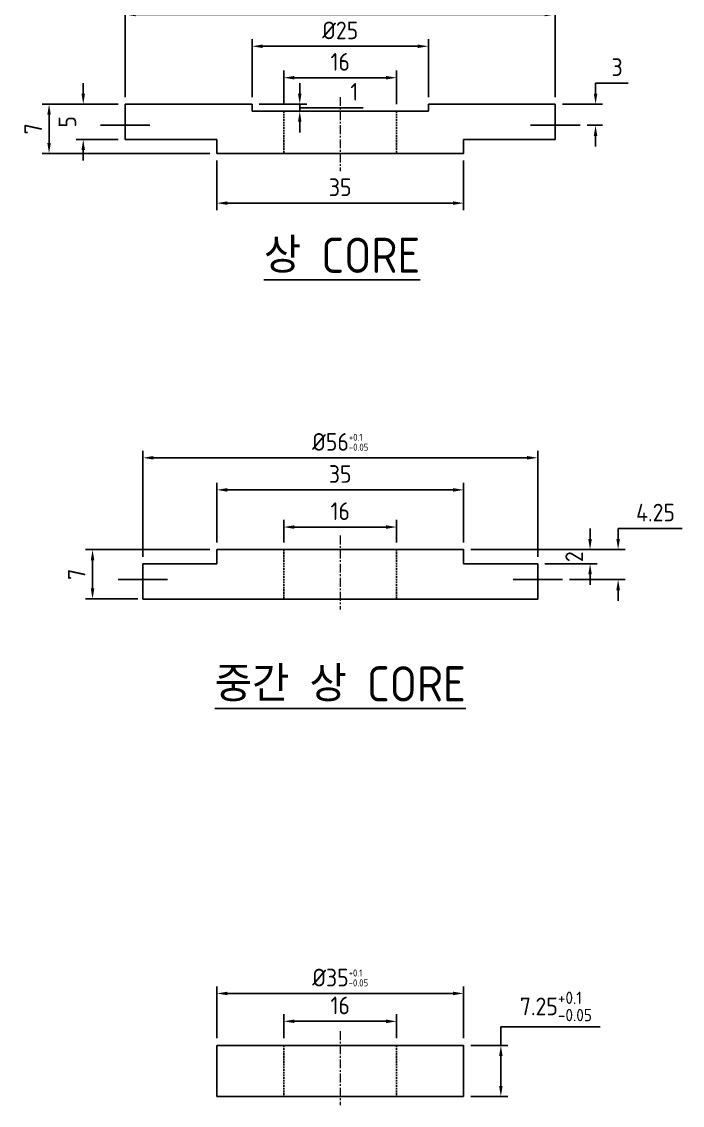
# Model space of a CAD drawing. Header units: inches. Extents: x 0 to 3212, y -602 to 1112.
# Drawn here: x 415.9 to 509.6, y 261.3 to 414.9 of the extents above; entities that cross this region are included whole.
import ezdxf

# ---------------------------------------------------------------- set-up
doc = ezdxf.new("R2010")
doc.units = ezdxf.units.IN
doc.linetypes.add('CENTER', pattern=[2, 1.25, -0.25, 0.25, -0.25])
doc.linetypes.add('HIDDEN', pattern=[0.375, 0.25, -0.125])
doc.layers.add('03_Center', color=1, linetype='CENTER', lineweight=13)
doc.layers.add('숨은선', color=2, linetype='HIDDEN')
doc.styles.add('ISOCP', font='isocp.shx')
doc.dimstyles.new('ILJINGLOBAL', dxfattribs={"dimtxt": 2.5, "dimasz": 1.5, "dimexe": 1, "dimexo": 1, "dimgap": 1, "dimtad": 1, "dimtoh": 1, "dimzin": 9, "dimdsep": 46, "dimtxsty": 'ISOCP', "dimcen": 0, "dimclrd": 1, "dimclre": 1, "dimclrt": 2, "dimazin": 2, "dimtm": 1e-09, "dimtfac": 1, "dimtofl": 0, "dimtmove": 1, "dimatfit": 3, "dimfxl": 1, "dimtolj": 1, "dimtzin": 0, "dimarcsym": 0})

# ---------------------------------------------------------------- blocks, each defined once
blk = doc.blocks.new('*D94')
at = {"color": 1, "lineweight": -2, "transparency": 16777216}
for p, q in [((433.12, 339.07), (433.12, 354.09)), ((489.12, 339.07), (489.12, 354.09)), ((434.62, 353.09), (487.62, 353.09))]:
    blk.add_line(p, q, dxfattribs=at)
at = {"color": 1, "transparency": 16777216}
for points in [[(434.62, 353.34), (434.62, 352.84), (433.12, 353.09)], [(487.62, 353.34), (487.62, 352.84), (489.12, 353.09)]]:
    blk.add_solid(points, dxfattribs=at)
at = {"layer": 'Defpoints', "color": 0, "transparency": 16777216}
for p in [(489.12, 353.09), (433.12, 338.07), (489.12, 338.07)]:
    blk.add_point(p, dxfattribs=at)
at = {"color": 2, "transparency": 16777216, "insert": (461.12, 355.34), "char_height": 2.5, "attachment_point": 5, "style": 'ISOCP'}
blk.add_mtext('\\A1;%%c56{\\H1.000000;\\S+0.1^ -0.05;}', dxfattribs=at)
blk = doc.blocks.new('*D95')
at = {"color": 1, "lineweight": -2, "transparency": 16777216}
for p, q in [((442.62, 340.07), (425, 340.07)), ((426, 338.57), (426, 334.57)), ((432.4, 333.07), (425, 333.07))]:
    blk.add_line(p, q, dxfattribs=at)
at = {"color": 1, "transparency": 16777216}
for points in [[(425.75, 338.57), (426.25, 338.57), (426, 340.07)], [(425.75, 334.57), (426.25, 334.57), (426, 333.07)]]:
    blk.add_solid(points, dxfattribs=at)
at = {"layer": 'Defpoints', "color": 0, "transparency": 16777216}
for p in [(443.62, 340.07), (426, 333.07), (433.4, 333.07)]:
    blk.add_point(p, dxfattribs=at)
at = {"color": 2, "transparency": 16777216, "insert": (423.75, 336.57), "char_height": 2.5, "attachment_point": 5, "rotation": 90, "style": 'ISOCP'}
blk.add_mtext('\\A1;7', dxfattribs=at)
blk = doc.blocks.new('*D96')
at = {"color": 1, "lineweight": -2, "transparency": 16777216}
for p, q in [((430.63, 404.23), (430.63, 416.94)), ((491.62, 404.23), (491.62, 416.94)), ((432.13, 415.94), (490.12, 415.94))]:
    blk.add_line(p, q, dxfattribs=at)
at = {"color": 1, "transparency": 16777216}
for points in [[(432.13, 416.19), (432.13, 415.69), (430.63, 415.94)], [(490.12, 416.19), (490.12, 415.69), (491.62, 415.94)]]:
    blk.add_solid(points, dxfattribs=at)
at = {"layer": 'Defpoints', "color": 0, "transparency": 16777216}
for p in [(491.62, 415.94), (430.63, 403.23), (491.62, 403.23)]:
    blk.add_point(p, dxfattribs=at)
at = {"color": 2, "transparency": 16777216, "insert": (461.12, 418.19), "char_height": 2.5, "attachment_point": 5, "style": 'ISOCP'}
blk.add_mtext('\\A1;%%c61{\\H1.000000;\\S+0.1^ -0.05;}', dxfattribs=at)
blk = doc.blocks.new('*D97')
at = {"color": 1, "lineweight": -2, "transparency": 16777216}
for p, q in [((429.63, 403.23), (418.84, 403.23)), ((419.84, 397.73), (419.84, 401.73)), ((442.62, 396.23), (418.84, 396.23))]:
    blk.add_line(p, q, dxfattribs=at)
at = {"color": 1, "transparency": 16777216}
for points in [[(419.59, 401.73), (420.09, 401.73), (419.84, 403.23)], [(419.59, 397.73), (420.09, 397.73), (419.84, 396.23)]]:
    blk.add_solid(points, dxfattribs=at)
at = {"layer": 'Defpoints', "color": 0, "transparency": 16777216}
for p in [(419.84, 403.23), (430.63, 403.23), (443.62, 396.23)]:
    blk.add_point(p, dxfattribs=at)
at = {"color": 2, "transparency": 16777216, "insert": (417.59, 399.73), "char_height": 2.5, "attachment_point": 5, "rotation": 90, "style": 'ISOCP'}
blk.add_mtext('\\A1;7', dxfattribs=at)
blk = doc.blocks.new('*D98')
at = {"color": 1, "lineweight": -2, "transparency": 16777216}
for p, q in [((448.62, 404.23), (448.62, 412.44)), ((473.62, 404.23), (473.62, 412.44)), ((472.12, 411.44), (450.12, 411.44))]:
    blk.add_line(p, q, dxfattribs=at)
at = {"color": 1, "transparency": 16777216}
for points in [[(450.12, 411.69), (450.12, 411.19), (448.62, 411.44)], [(472.12, 411.69), (472.12, 411.19), (473.62, 411.44)]]:
    blk.add_solid(points, dxfattribs=at)
at = {"layer": 'Defpoints', "color": 0, "transparency": 16777216}
for p in [(448.62, 411.44), (448.62, 403.23), (473.62, 403.23)]:
    blk.add_point(p, dxfattribs=at)
at = {"color": 2, "transparency": 16777216, "insert": (461.12, 413.69), "char_height": 2.5, "attachment_point": 5, "style": 'ISOCP'}
blk.add_mtext('\\A1;%%c25', dxfattribs=at)
blk = doc.blocks.new('*D99')
at = {"color": 1, "lineweight": -2, "transparency": 16777216}
for p, q in [((455.38, 404.73), (455.38, 406.23)), ((449.62, 403.23), (456.38, 403.23)), ((455.38, 403.23), (455.38, 402.23)), ((455.38, 402.73), (461.88, 402.73)), ((461.88, 402.73), (464.38, 402.73)), ((450.87, 402.23), (456.38, 402.23)), ((455.38, 400.73), (455.38, 399.23))]:
    blk.add_line(p, q, dxfattribs=at)
at = {"color": 1, "transparency": 16777216}
for points in [[(455.13, 404.73), (455.63, 404.73), (455.38, 403.23)], [(455.13, 400.73), (455.63, 400.73), (455.38, 402.23)]]:
    blk.add_solid(points, dxfattribs=at)
at = {"layer": 'Defpoints', "color": 0, "transparency": 16777216}
for p in [(448.62, 403.23), (449.87, 402.23), (455.38, 402.23)]:
    blk.add_point(p, dxfattribs=at)
at = {"color": 2, "transparency": 16777216, "insert": (463.13, 404.98), "char_height": 2.5, "attachment_point": 5, "style": 'ISOCP'}
blk.add_mtext('\\A1;1', dxfattribs=at)
blk = doc.blocks.new('*D147')
at = {"color": 1, "lineweight": -2, "transparency": 16777216}
for p, q in [((453.12, 403.23), (453.12, 407.98)), ((469.12, 403.23), (469.12, 407.98)), ((454.62, 406.98), (467.62, 406.98))]:
    blk.add_line(p, q, dxfattribs=at)
at = {"color": 1, "transparency": 16777216}
for points in [[(454.62, 407.23), (454.62, 406.73), (453.12, 406.98)], [(467.62, 407.23), (467.62, 406.73), (469.12, 406.98)]]:
    blk.add_solid(points, dxfattribs=at)
at = {"layer": 'Defpoints', "color": 0, "transparency": 16777216}
for p in [(469.12, 406.98), (453.12, 402.23), (469.12, 402.23)]:
    blk.add_point(p, dxfattribs=at)
at = {"color": 2, "transparency": 16777216, "insert": (461.12, 409.23), "char_height": 2.5, "attachment_point": 5, "style": 'ISOCP'}
blk.add_mtext('\\A1;16', dxfattribs=at)
blk = doc.blocks.new('*D148')
at = {"color": 1, "lineweight": -2, "transparency": 16777216}
for p, q in [((443.62, 395.23), (443.62, 388.2)), ((478.62, 395.23), (478.62, 388.2)), ((445.12, 389.2), (477.12, 389.2))]:
    blk.add_line(p, q, dxfattribs=at)
at = {"color": 1, "transparency": 16777216}
for points in [[(445.12, 389.45), (445.12, 388.95), (443.62, 389.2)], [(477.12, 389.45), (477.12, 388.95), (478.62, 389.2)]]:
    blk.add_solid(points, dxfattribs=at)
at = {"layer": 'Defpoints', "color": 0, "transparency": 16777216}
for p in [(443.62, 396.23), (478.62, 396.23), (478.62, 389.2)]:
    blk.add_point(p, dxfattribs=at)
at = {"color": 2, "transparency": 16777216, "insert": (461.12, 391.45), "char_height": 2.5, "attachment_point": 5, "style": 'ISOCP'}
blk.add_mtext('\\A1;35', dxfattribs=at)
blk = doc.blocks.new('*D151')
at = {"color": 1, "lineweight": -2, "transparency": 16777216}
for p, q in [((443.62, 341.07), (443.62, 349.54)), ((478.62, 341.07), (478.62, 349.54)), ((445.12, 348.54), (477.12, 348.54))]:
    blk.add_line(p, q, dxfattribs=at)
at = {"color": 1, "transparency": 16777216}
for points in [[(445.12, 348.79), (445.12, 348.29), (443.62, 348.54)], [(477.12, 348.79), (477.12, 348.29), (478.62, 348.54)]]:
    blk.add_solid(points, dxfattribs=at)
at = {"layer": 'Defpoints', "color": 0, "transparency": 16777216}
for p in [(478.62, 348.54), (443.62, 340.07), (478.62, 340.07)]:
    blk.add_point(p, dxfattribs=at)
at = {"color": 2, "transparency": 16777216, "insert": (461.12, 350.79), "char_height": 2.5, "attachment_point": 5, "style": 'ISOCP'}
blk.add_mtext('\\A1;35', dxfattribs=at)
blk = doc.blocks.new('*D152')
at = {"color": 1, "lineweight": -2, "transparency": 16777216}
for p, q in [((453.12, 341.07), (453.12, 344.27)), ((469.12, 341.07), (469.12, 344.27)), ((454.62, 343.27), (467.62, 343.27))]:
    blk.add_line(p, q, dxfattribs=at)
at = {"color": 1, "transparency": 16777216}
for points in [[(454.62, 343.52), (454.62, 343.02), (453.12, 343.27)], [(467.62, 343.52), (467.62, 343.02), (469.12, 343.27)]]:
    blk.add_solid(points, dxfattribs=at)
at = {"layer": 'Defpoints', "color": 0, "transparency": 16777216}
for p in [(469.12, 343.27), (453.12, 340.07), (469.12, 340.07)]:
    blk.add_point(p, dxfattribs=at)
at = {"color": 2, "transparency": 16777216, "insert": (461.12, 345.52), "char_height": 2.5, "attachment_point": 5, "style": 'ISOCP'}
blk.add_mtext('\\A1;16', dxfattribs=at)
blk = doc.blocks.new('*D222')
at = {"color": 1, "lineweight": -2, "transparency": 16777216}
for p, q in [((443.62, 270.78), (443.62, 278.14)), ((478.62, 270.78), (478.62, 278.14)), ((445.12, 277.14), (477.12, 277.14))]:
    blk.add_line(p, q, dxfattribs=at)
at = {"color": 1, "transparency": 16777216}
for points in [[(445.12, 277.39), (445.12, 276.89), (443.62, 277.14)], [(477.12, 277.39), (477.12, 276.89), (478.62, 277.14)]]:
    blk.add_solid(points, dxfattribs=at)
at = {"layer": 'Defpoints', "color": 0, "transparency": 16777216}
for p in [(478.62, 277.14), (443.62, 269.78), (478.62, 269.78)]:
    blk.add_point(p, dxfattribs=at)
at = {"color": 2, "transparency": 16777216, "insert": (461.12, 279.39), "char_height": 2.5, "attachment_point": 5, "style": 'ISOCP'}
blk.add_mtext('\\A1;%%c35{\\H1.000000;\\S+0.1^ -0.05;}', dxfattribs=at)
blk = doc.blocks.new('*D223')
at = {"color": 1, "lineweight": -2, "transparency": 16777216}
for p, q in [((453.12, 270.78), (453.12, 274.19)), ((469.12, 270.78), (469.12, 274.19)), ((454.62, 273.19), (467.62, 273.19))]:
    blk.add_line(p, q, dxfattribs=at)
at = {"color": 1, "transparency": 16777216}
for points in [[(454.62, 273.44), (454.62, 272.94), (453.12, 273.19)], [(467.62, 273.44), (467.62, 272.94), (469.12, 273.19)]]:
    blk.add_solid(points, dxfattribs=at)
at = {"layer": 'Defpoints', "color": 0, "transparency": 16777216}
for p in [(469.12, 273.19), (453.12, 269.78), (469.12, 269.78)]:
    blk.add_point(p, dxfattribs=at)
at = {"color": 2, "transparency": 16777216, "insert": (461.12, 275.44), "char_height": 2.5, "attachment_point": 5, "style": 'ISOCP'}
blk.add_mtext('\\A1;16', dxfattribs=at)
blk = doc.blocks.new('*D224')
at = {"color": 1, "lineweight": -2, "transparency": 16777216}
for p, q in [((498, 272.4), (483.9, 272.4)), ((483.9, 272.4), (483.9, 269.78)), ((479.62, 269.78), (484.9, 269.78)), ((483.9, 268.28), (483.9, 264.03)), ((479.62, 262.53), (484.9, 262.53))]:
    blk.add_line(p, q, dxfattribs=at)
at = {"color": 1, "transparency": 16777216}
for points in [[(483.65, 268.28), (484.15, 268.28), (483.9, 269.78)], [(483.65, 264.03), (484.15, 264.03), (483.9, 262.53)]]:
    blk.add_solid(points, dxfattribs=at)
at = {"layer": 'Defpoints', "color": 0, "transparency": 16777216}
for p in [(478.62, 269.78), (478.62, 262.53), (483.9, 262.53)]:
    blk.add_point(p, dxfattribs=at)
at = {"color": 2, "transparency": 16777216, "insert": (491.7, 275.3), "char_height": 2.5, "attachment_point": 5, "style": 'ISOCP'}
blk.add_mtext('\\A1;7.25{\\H0.7x;\\S+0.1^ -0.05;}', dxfattribs=at)
blk = doc.blocks.new('*D231')
at = {"color": 1, "lineweight": -2, "transparency": 16777216}
for p, q in [((424.68, 404.73), (424.68, 406.23)), ((429.63, 403.23), (423.68, 403.23)), ((429.63, 398.23), (423.68, 398.23)), ((424.68, 396.73), (424.68, 395.23))]:
    blk.add_line(p, q, dxfattribs=at)
at = {"color": 1, "transparency": 16777216}
for points in [[(424.43, 404.73), (424.93, 404.73), (424.68, 403.23)], [(424.43, 396.73), (424.93, 396.73), (424.68, 398.23)]]:
    blk.add_solid(points, dxfattribs=at)
at = {"layer": 'Defpoints', "color": 0, "transparency": 16777216}
for p in [(430.63, 403.23), (424.68, 398.23), (430.63, 398.23)]:
    blk.add_point(p, dxfattribs=at)
at = {"color": 2, "transparency": 16777216, "insert": (422.43, 400.73), "char_height": 2.5, "attachment_point": 5, "rotation": 90, "style": 'ISOCP'}
blk.add_mtext('\\A1;5', dxfattribs=at)
blk = doc.blocks.new('*D232')
at = {"color": 1, "lineweight": -2, "transparency": 16777216}
for p, q in [((497.33, 404.73), (497.33, 406.23)), ((501.94, 406.23), (497.33, 406.23)), ((492.62, 403.23), (498.33, 403.23)), ((496.12, 400.23), (498.33, 400.23)), ((497.33, 398.73), (497.33, 397.23))]:
    blk.add_line(p, q, dxfattribs=at)
at = {"color": 1, "transparency": 16777216}
for points in [[(497.08, 404.73), (497.58, 404.73), (497.33, 403.23)], [(497.08, 398.73), (497.58, 398.73), (497.33, 400.23)]]:
    blk.add_solid(points, dxfattribs=at)
at = {"layer": 'Defpoints', "color": 0, "transparency": 16777216}
for p in [(491.62, 403.23), (495.12, 400.23), (497.33, 400.23)]:
    blk.add_point(p, dxfattribs=at)
at = {"color": 2, "transparency": 16777216, "insert": (500.39, 408.48), "char_height": 2.5, "attachment_point": 5, "style": 'ISOCP'}
blk.add_mtext('\\A1;3', dxfattribs=at)
blk = doc.blocks.new('*D235')
at = {"color": 1, "lineweight": -2, "transparency": 16777216}
for p, q in [((496.55, 341.57), (496.55, 343.07)), ((479.62, 340.07), (497.55, 340.07)), ((490.12, 338.07), (497.55, 338.07)), ((496.55, 336.57), (496.55, 335.07))]:
    blk.add_line(p, q, dxfattribs=at)
at = {"color": 1, "transparency": 16777216}
for points in [[(496.3, 341.57), (496.8, 341.57), (496.55, 340.07)], [(496.3, 336.57), (496.8, 336.57), (496.55, 338.07)]]:
    blk.add_solid(points, dxfattribs=at)
at = {"layer": 'Defpoints', "color": 0, "transparency": 16777216}
for p in [(478.62, 340.07), (489.12, 338.07), (496.55, 338.07)]:
    blk.add_point(p, dxfattribs=at)
at = {"color": 2, "transparency": 16777216, "insert": (494.3, 339.07), "char_height": 2.5, "attachment_point": 5, "rotation": 90, "style": 'ISOCP'}
blk.add_mtext('\\A1;2', dxfattribs=at)
blk = doc.blocks.new('*D236')
at = {"color": 1, "lineweight": -2, "transparency": 16777216}
for p, q in [((500.53, 341.57), (500.53, 343.07)), ((509.63, 343.07), (500.53, 343.07)), ((479.62, 340.07), (501.53, 340.07)), ((493.62, 335.82), (501.53, 335.82)), ((500.53, 334.32), (500.53, 332.82))]:
    blk.add_line(p, q, dxfattribs=at)
at = {"color": 1, "transparency": 16777216}
for points in [[(500.28, 341.57), (500.78, 341.57), (500.53, 340.07)], [(500.28, 334.32), (500.78, 334.32), (500.53, 335.82)]]:
    blk.add_solid(points, dxfattribs=at)
at = {"layer": 'Defpoints', "color": 0, "transparency": 16777216}
for p in [(478.62, 340.07), (492.62, 335.82), (500.53, 335.82)]:
    blk.add_point(p, dxfattribs=at)
at = {"color": 2, "transparency": 16777216, "insert": (505.83, 345.32), "char_height": 2.5, "attachment_point": 5, "style": 'ISOCP'}
blk.add_mtext('\\A1;4.25', dxfattribs=at)

msp = doc.modelspace()

# ---------------------------------------------------------------- linework, layer by layer
for p, q in [((430.6253, 403.232), (448.6244, 403.232)), ((430.6253, 398.232), (430.6253, 403.232)), ((448.6244, 402.232), (448.6244, 403.232)), ((473.6244, 403.232), (473.6244, 402.232)), ((473.6244, 403.232), (491.6236, 403.232)), ((491.6236, 398.232), (491.6236, 403.232)), ((473.6244, 402.232), (448.6244, 402.232)), ((430.6253, 398.232), (443.6244, 398.232)), ((443.6244, 398.232), (443.6244, 396.232)), ((478.6244, 398.232), (491.6236, 398.232)), ((478.6244, 398.232), (478.6244, 396.232)), ((443.6244, 396.232), (478.6244, 396.232)), ((443.6244, 340.0664), (478.6244, 340.0664)), ((443.6244, 340.0664), (443.6244, 338.0664)), ((478.6244, 340.0664), (478.6244, 338.0664)), ((433.1244, 338.0664), (443.6244, 338.0664)), ((433.1244, 338.0664), (433.1244, 333.0664)), ((478.6244, 338.0664), (489.1244, 338.0664)), ((489.1244, 338.0664), (489.1244, 333.0664)), ((489.1244, 333.0664), (433.1244, 333.0664)), ((443.6244, 269.7778), (478.6244, 269.7778)), ((443.6244, 269.7778), (443.6244, 262.5278)), ((478.6244, 269.7778), (478.6244, 262.5278)), ((443.6244, 262.5278), (478.6244, 262.5278))]:
    msp.add_line(p, q)
at = {"color": 151}
for p, q in [((427.1253, 400.232), (434.1253, 400.232)), ((488.1236, 400.232), (495.1236, 400.232)), ((429.6244, 335.8164), (436.6244, 335.8164)), ((485.6244, 335.8164), (492.6244, 335.8164))]:
    msp.add_line(p, q, dxfattribs=at)
at = {"layer": '03_Center'}
for p, q in [((461.1244, 404.232), (461.1244, 393.732)), ((461.1244, 342.0664), (461.1244, 331.5664)), ((461.1244, 271.7778), (461.1244, 261.2778))]:
    msp.add_line(p, q, dxfattribs=at)
at = {"layer": '숨은선'}
for p, q in [((453.1244, 402.232), (453.1244, 396.232)), ((469.1244, 402.232), (469.1244, 396.232)), ((453.1244, 340.0664), (453.1244, 333.0664)), ((469.1244, 340.0664), (469.1244, 333.0664)), ((453.1244, 269.7778), (453.1244, 262.5278)), ((469.1244, 269.7778), (469.1244, 262.5278))]:
    msp.add_line(p, q, dxfattribs=at)

# ---------------------------------------------------------------- texts
at = {"char_height": 5, "attachment_point": 2, "style": 'ISOCP'}
for s, insert in [('{\\Fisocp,whgtxt|c129;\\L상\\Fisocp|c129; CORE}', (461.3744, 384.3041)), ('{\\Fisocp,whgtxt|c129;\\L중간 상\\Fisocp|c129; CORE}', (461.1245, 323.5321))]:
    msp.add_mtext_dynamic_manual_height_columns(s, width=79.158904, gutter_width=1, heights=[0], dxfattribs=dict(at, insert=insert))

# ---------------------------------------------------------------- dimensions: what is measured, and where the dimension line sits
for base, p1, p2, override, picture, middle in [((491.6236, 415.9367), (430.6253, 403.232), (491.6236, 403.232), {"dimtol": 1, "dimtp": 0.1, "dimtm": 0.05, "dimtfac": 0.4, "dimfxl": 0.5, "dimtfillclr": 1, "dimtzin": 8}, '*D96', (461.1244, 418.1867)), ((448.6244, 411.4419), (473.6244, 403.232), (448.6244, 403.232), {"dimfxl": 0.5, "dimtfillclr": 1}, '*D98', (461.1244, 413.6921)), ((489.1244, 353.0861), (433.1244, 338.0664), (489.1244, 338.0664), {"dimtol": 1, "dimtp": 0.1, "dimtm": 0.05, "dimtfac": 0.4, "dimfxl": 0.5, "dimtfillclr": 1, "dimtzin": 8}, '*D94', (461.1244, 355.3361)), ((478.6244, 277.138), (443.6244, 269.7778), (478.6244, 269.7778), {"dimtol": 1, "dimtp": 0.1, "dimtm": 0.05, "dimtfac": 0.4, "dimfxl": 0.5, "dimtfillclr": 1, "dimtzin": 8}, '*D222', (461.1244, 279.388))]:
    dim = msp.add_linear_dim(base=base, p1=p1, p2=p2, text='%%c<>', dimstyle='ILJINGLOBAL', override=override)
    dim.commit()
    dim.dimension.update_dxf_attribs({"geometry": picture, "text_midpoint": middle})
for base, p1, p2, picture, middle in [((469.1244, 406.9843), (453.1244, 402.232), (469.1244, 402.232), '*D147', (461.1244, 409.2343)), ((478.6244, 389.196), (443.6244, 396.232), (478.6244, 396.232), '*D148', (461.1244, 391.446)), ((478.6244, 348.5408), (443.6244, 340.0664), (478.6244, 340.0664), '*D151', (461.1244, 350.7908)), ((469.1244, 343.2749), (453.1244, 340.0664), (469.1244, 340.0664), '*D152', (461.1244, 345.5249)), ((469.1244, 273.1946), (453.1244, 269.7778), (469.1244, 269.7778), '*D223', (461.1244, 275.4446))]:
    dim = msp.add_linear_dim(base=base, p1=p1, p2=p2, dimstyle='ILJINGLOBAL', override={"dimfxl": 0.5, "dimtfillclr": 1})
    dim.commit()
    dim.dimension.update_dxf_attribs({"geometry": picture, "text_midpoint": middle})
for base, p1, p2, picture, middle in [((497.3346, 400.232), (491.6236, 403.232), (495.1236, 400.232), '*D232', (498.7458, 403.982)), ((500.5283, 335.8164), (478.6244, 340.0664), (492.6244, 335.8164), '*D236', (501.3424, 343.0664)), ((496.5486, 338.0664), (478.6244, 340.0664), (489.1244, 338.0664), '*D235', (496.5486, 339.0664))]:
    dim = msp.add_linear_dim(base=base, p1=p1, p2=p2, angle=90, dimstyle='ILJINGLOBAL', override={"dimfxl": 0.5, "dimtfillclr": 1})
    dim.commit()
    dim.dimension.update_dxf_attribs({"geometry": picture, "text_midpoint": middle, "dimtype": 160})
for base, p1, p2, picture, middle in [((424.6787, 398.232), (430.6253, 403.232), (430.6253, 398.232), '*D231', (422.4287, 400.732)), ((455.3824, 402.232), (448.6244, 403.232), (449.8744, 402.232), '*D99', (462.8824, 404.982)), ((419.8404, 403.232), (443.6244, 396.232), (430.6253, 403.232), '*D97', (417.5904, 399.732)), ((426.0005, 333.0664), (443.6244, 340.0664), (433.3998, 333.0664), '*D95', (423.7505, 336.5664))]:
    dim = msp.add_linear_dim(base=base, p1=p1, p2=p2, angle=90, dimstyle='ILJINGLOBAL', override={"dimfxl": 0.5, "dimtfillclr": 1})
    dim.commit()
    dim.dimension.update_dxf_attribs({"geometry": picture, "text_midpoint": middle})
dim = msp.add_linear_dim(base=(483.9008, 262.5278), p1=(478.6244, 269.7778), p2=(478.6244, 262.5278), angle=90, text='<>{\\H0.7x;\\S+0.1^ -0.05;}', dimstyle='ILJINGLOBAL', override={"dimfxl": 0.5, "dimtfillclr": 1})
dim.commit()
dim.dimension.update_dxf_attribs({"geometry": '*D224', "text_midpoint": (483.9008, 272.3999), "dimtype": 160})

doc.saveas('drawing.dxf')
